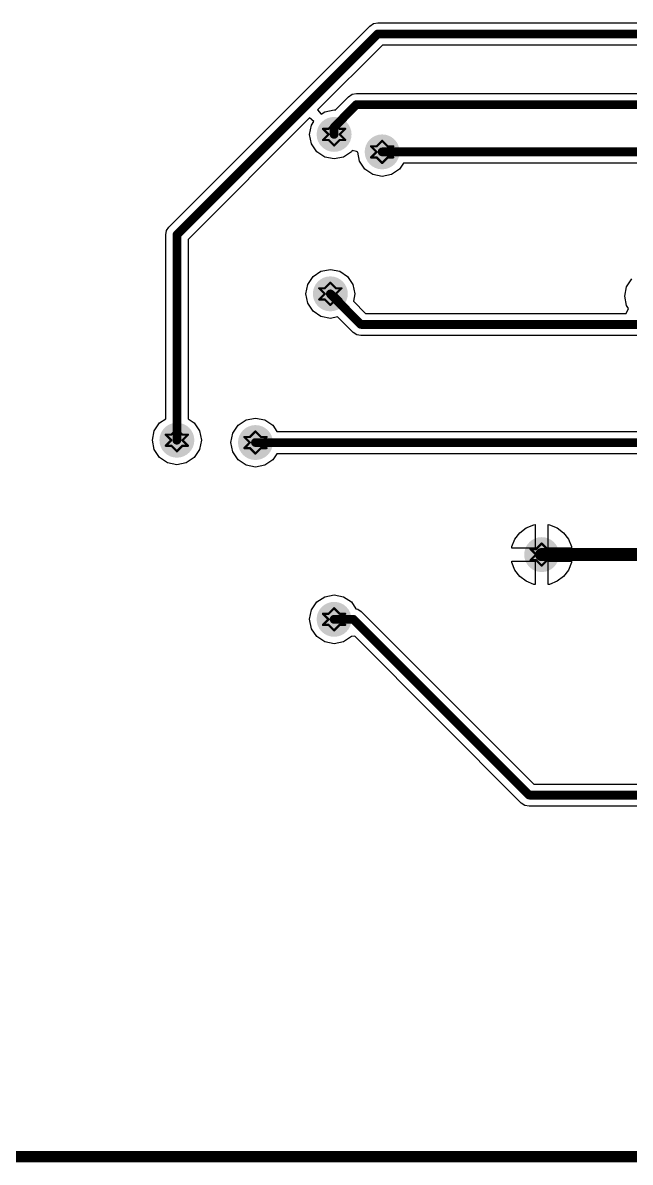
# Paper-space layout 'Лист1' of a CAD drawing. Header units: millimetres. Extents: x 0 to 594, y 0 to 420.
# Drawn here: x 365.4 to 393.2, y 225.2 to 277.3 of the extents above; entities that cross this region are included whole.
import ezdxf

# ---------------------------------------------------------------- set-up
doc = ezdxf.new("R2010")
doc.units = ezdxf.units.MM
for name, color, linetype in [('BottomLayer', 5, 'Continuous'), ('DrillDrawing', 1, 'Continuous'), ('Mechanical1', 6, 'Continuous')]:
    doc.layers.add(name, color=color, linetype=linetype)

psp = doc.layouts.new('Лист1')

# ---------------------------------------------------------------- hatches: boundary and pattern name
at = {"layer": 'BottomLayer'}
h = psp.add_hatch(color=5, dxfattribs=at)
edge = h.paths.add_edge_path()
edge.add_arc((379.676, 272.18), 0.799, 0, 360, ccw=False)
h = psp.add_hatch(color=5, dxfattribs=at)
edge = h.paths.add_edge_path()
edge.add_arc((381.874, 271.381), 0.799, 0, 360, ccw=False)
h = psp.add_hatch(color=5, dxfattribs=at)
edge = h.paths.add_edge_path()
edge.add_arc((379.504, 264.888), 0.799, 0, 360, ccw=False)
h = psp.add_hatch(color=5, dxfattribs=at)
edge = h.paths.add_edge_path()
edge.add_arc((372.484, 258.195), 0.799, 0, 360, ccw=False)
h = psp.add_hatch(color=5, dxfattribs=at)
edge = h.paths.add_edge_path()
edge.add_arc((376.078, 258.088), 0.799, 0, 360, ccw=False)
h = psp.add_hatch(color=5, dxfattribs=at)
edge = h.paths.add_edge_path()
edge.add_arc((389.171, 252.963), 0.799, 0, 360, ccw=False)
h = psp.add_hatch(color=5, dxfattribs=at)
edge = h.paths.add_edge_path()
edge.add_arc((379.676, 250.003), 0.799, 0, 360, ccw=False)

# ---------------------------------------------------------------- linework, layer by layer
for p, q in [((381.314, 277.135), (381.479, 277.246)), ((381.479, 277.246), (381.674, 277.284)), ((381.674, 277.284), (479.257, 277.284)), ((372.123, 267.945), (381.314, 277.135)), ((381.885, 276.266), (378.921, 273.303)), ((479.046, 276.266), (381.885, 276.266)), ((379.735, 273.3), (380.337, 273.902)), ((380.337, 273.902), (380.502, 274.013)), ((380.502, 274.013), (380.697, 274.051)), ((380.697, 274.051), (409.756, 274.051)), ((378.921, 273.303), (379.083, 273.105)), ((379.083, 273.105), (379.247, 273.215)), ((379.247, 273.215), (379.676, 273.3)), ((379.676, 273.3), (379.728, 273.29)), ((379.728, 273.29), (379.735, 273.3)), ((378.553, 272.934), (372.993, 267.374)), ((378.75, 272.773), (378.553, 272.934)), ((378.556, 272.18), (378.641, 272.609)), ((378.641, 272.609), (378.75, 272.773)), ((378.641, 271.751), (378.556, 272.18)), ((378.884, 271.388), (378.641, 271.751)), ((379.247, 271.145), (378.884, 271.388)), ((379.676, 271.06), (379.247, 271.145)), ((380.105, 271.145), (379.676, 271.06)), ((380.468, 271.388), (380.105, 271.145)), ((380.508, 271.447), (380.468, 271.388)), ((380.701, 271.395), (380.508, 271.447)), ((380.757, 271.363), (380.701, 271.395)), ((380.839, 270.952), (380.757, 271.363)), ((381.081, 270.589), (380.839, 270.952)), ((381.445, 270.346), (381.081, 270.589)), ((382.666, 270.589), (382.302, 270.346)), ((382.855, 270.872), (382.666, 270.589)), ((400.825, 270.872), (382.855, 270.872)), ((381.874, 270.26), (381.445, 270.346)), ((382.302, 270.346), (381.874, 270.26)), ((372.013, 267.78), (372.123, 267.945)), ((371.974, 267.585), (372.013, 267.78)), ((371.974, 259.176), (371.974, 267.585)), ((372.993, 267.374), (372.993, 259.176)), ((378.711, 265.68), (379.075, 265.923)), ((379.075, 265.923), (379.504, 266.008)), ((379.504, 266.008), (379.932, 265.923)), ((379.932, 265.923), (380.296, 265.68)), ((378.383, 264.888), (378.468, 265.317)), ((378.468, 265.317), (378.711, 265.68)), ((380.296, 265.68), (380.539, 265.317)), ((380.539, 265.317), (380.624, 264.888)), ((393.058, 265.215), (393.301, 265.579)), ((378.468, 264.459), (378.383, 264.888)), ((380.624, 264.888), (380.557, 264.554)), ((392.973, 264.787), (393.058, 265.215)), ((393.058, 264.358), (392.973, 264.787)), ((378.711, 264.096), (378.468, 264.459)), ((380.557, 264.554), (381.115, 263.997)), ((393.03, 263.997), (393.149, 264.221)), ((393.149, 264.221), (393.058, 264.358)), ((379.075, 263.853), (378.711, 264.096)), ((379.504, 263.768), (379.075, 263.853)), ((379.837, 263.834), (379.504, 263.768)), ((380.544, 263.128), (379.837, 263.834)), ((381.115, 263.997), (393.03, 263.997)), ((380.709, 263.017), (380.544, 263.128)), ((380.904, 262.979), (380.709, 263.017)), ((400.272, 262.979), (380.904, 262.979)), ((371.448, 258.623), (371.691, 258.987)), ((371.691, 258.987), (371.974, 259.176)), ((372.993, 259.176), (373.276, 258.987)), ((373.276, 258.987), (373.519, 258.623)), ((375.286, 258.88), (375.649, 259.123)), ((375.649, 259.123), (376.078, 259.208)), ((376.078, 259.208), (376.507, 259.123)), ((376.507, 259.123), (376.87, 258.88)), ((371.363, 258.195), (371.448, 258.623)), ((373.519, 258.623), (373.604, 258.195)), ((374.958, 258.088), (375.043, 258.517)), ((375.043, 258.517), (375.286, 258.88)), ((376.87, 258.88), (377.059, 258.597)), ((377.059, 258.597), (400.335, 258.597)), ((371.448, 257.766), (371.363, 258.195)), ((373.604, 258.195), (373.519, 257.766)), ((375.043, 257.659), (374.958, 258.088)), ((371.691, 257.403), (371.448, 257.766)), ((373.519, 257.766), (373.276, 257.403)), ((375.286, 257.296), (375.043, 257.659)), ((377.059, 257.579), (376.87, 257.296)), ((400.124, 257.579), (377.059, 257.579)), ((372.055, 257.16), (371.691, 257.403)), ((372.484, 257.074), (372.055, 257.16)), ((372.912, 257.16), (372.484, 257.074)), ((373.276, 257.403), (372.912, 257.16)), ((375.649, 257.053), (375.286, 257.296)), ((376.078, 256.968), (375.649, 257.053)), ((376.507, 257.053), (376.078, 256.968)), ((376.87, 257.296), (376.507, 257.053)), ((388.465, 254.184), (388.806, 254.325)), ((388.806, 254.325), (388.871, 254.334)), ((388.871, 254.334), (388.871, 253.262)), ((389.47, 253.262), (389.47, 254.334)), ((389.47, 254.334), (389.536, 254.325)), ((389.536, 254.325), (389.876, 254.184)), ((387.949, 253.668), (388.173, 253.96)), ((388.173, 253.96), (388.465, 254.184)), ((389.876, 254.184), (390.168, 253.96)), ((390.168, 253.96), (390.392, 253.668)), ((387.8, 253.262), (387.808, 253.328)), ((388.871, 253.262), (387.8, 253.262)), ((387.808, 253.328), (387.949, 253.668)), ((390.542, 253.262), (389.47, 253.262)), ((390.392, 253.668), (390.533, 253.328)), ((390.533, 253.328), (390.542, 253.262)), ((387.808, 252.598), (387.8, 252.663)), ((387.8, 252.663), (388.871, 252.663)), ((387.949, 252.257), (387.808, 252.598)), ((388.173, 251.965), (387.949, 252.257)), ((388.871, 252.663), (388.871, 251.592)), ((389.47, 251.592), (389.47, 252.663)), ((389.47, 252.663), (390.542, 252.663)), ((390.392, 252.257), (390.168, 251.965)), ((390.533, 252.598), (390.392, 252.257)), ((390.542, 252.663), (390.533, 252.598)), ((388.465, 251.741), (388.173, 251.965)), ((388.806, 251.6), (388.465, 251.741)), ((389.876, 251.741), (389.536, 251.6)), ((390.168, 251.965), (389.876, 251.741)), ((388.871, 251.592), (388.806, 251.6)), ((389.536, 251.6), (389.47, 251.592)), ((378.641, 250.432), (378.884, 250.796)), ((378.884, 250.796), (379.247, 251.039)), ((379.247, 251.039), (379.676, 251.124)), ((379.676, 251.124), (380.105, 251.039)), ((380.105, 251.039), (380.468, 250.796)), ((380.468, 250.796), (380.672, 250.49)), ((378.556, 250.003), (378.641, 250.432)), ((380.672, 250.49), (380.755, 250.474)), ((380.755, 250.474), (380.92, 250.364)), ((380.92, 250.364), (388.812, 242.472)), ((378.641, 249.575), (378.556, 250.003)), ((378.884, 249.211), (378.641, 249.575)), ((379.247, 248.968), (378.884, 249.211)), ((380.468, 249.211), (380.105, 248.968)), ((380.617, 249.226), (380.468, 249.211)), ((388.24, 241.603), (380.617, 249.226)), ((379.676, 248.883), (379.247, 248.968)), ((380.105, 248.968), (379.676, 248.883)), ((388.812, 242.472), (414.899, 242.472)), ((388.406, 241.492), (388.24, 241.603)), ((388.601, 241.453), (388.406, 241.492)), ((399.359, 241.453), (388.601, 241.453)), ((352.105, 225.429), (521.925, 225.429))]:
    psp.add_line(p, q, dxfattribs=at)
for points, const_width in [([(381.674, 276.775), (372.484, 267.585)], 0.4), ([(479.257, 276.775), (381.674, 276.775)], 0.4), ([(380.697, 273.542), (380.095, 272.94)], 0.4), ([(409.756, 273.542), (380.697, 273.542)], 0.4), ([(380.095, 272.923), (379.676, 272.504)], 0.4), ([(380.095, 272.923), (380.095, 272.94)], 0.4), ([(379.676, 272.18), (379.676, 272.504)], 0.4), ([(400.825, 271.381), (381.874, 271.381)], 0.4), ([(372.484, 258.195), (372.484, 267.585)], 0.4), ([(380.904, 263.488), (379.504, 264.888)], 0.4), ([(400.272, 263.488), (380.904, 263.488)], 0.4), ([(400.335, 258.088), (376.078, 258.088)], 0.4), ([(403.227, 252.963), (389.171, 252.963)], 0.599), ([(380.56, 250.003), (379.676, 250.003)], 0.4), ([(388.601, 241.963), (380.56, 250.003)], 0.4), ([(415.344, 241.963), (388.601, 241.963)], 0.4)]:
    psp.add_lwpolyline(points, dxfattribs=dict(at, const_width=const_width))
for points, const_width in [([(381.774, 276.775, -1), (381.574, 276.775, -1)], 0.2), ([(381.774, 276.775, -1), (381.574, 276.775, -1)], 0.2), ([(380.797, 273.542, -1), (380.597, 273.542, -1)], 0.2), ([(380.797, 273.542, -1), (380.597, 273.542, -1)], 0.2), ([(380.195, 272.94, -1), (379.995, 272.94, -1)], 0.2), ([(380.195, 272.94, -1), (379.995, 272.94, -1)], 0.2), ([(380.195, 272.923, -1), (379.995, 272.923, -1)], 0.2), ([(380.195, 272.923, -1), (379.995, 272.923, -1)], 0.2), ([(379.776, 272.504, -1), (379.576, 272.504, -1)], 0.2), ([(379.776, 272.504, -1), (379.576, 272.504, -1)], 0.2), ([(379.776, 272.18, -1), (379.576, 272.18, -1)], 0.2), ([(381.973, 271.381, -1), (381.774, 271.381, -1)], 0.2), ([(372.583, 267.585, -1), (372.384, 267.585, -1)], 0.2), ([(372.583, 267.585, -1), (372.384, 267.585, -1)], 0.2), ([(379.603, 264.888, -1), (379.404, 264.888, -1)], 0.2), ([(381.004, 263.488, -1), (380.804, 263.488, -1)], 0.2), ([(381.004, 263.488, -1), (380.804, 263.488, -1)], 0.2), ([(372.583, 258.195, -1), (372.384, 258.195, -1)], 0.2), ([(376.178, 258.088, -1), (375.978, 258.088, -1)], 0.2), ([(389.321, 252.963, -1), (389.021, 252.963, -1)], 0.3), ([(379.776, 250.003, -1), (379.576, 250.003, -1)], 0.2), ([(380.66, 250.003, -1), (380.46, 250.003, -1)], 0.2), ([(380.66, 250.003, -1), (380.46, 250.003, -1)], 0.2), ([(388.7, 241.963, -1), (388.501, 241.963, -1)], 0.2), ([(388.7, 241.963, -1), (388.501, 241.963, -1)], 0.2)]:
    psp.add_lwpolyline(points, format="xyb", close=True, dxfattribs=dict(at, const_width=const_width))
at = {"layer": 'DrillDrawing', "const_width": 0.101}
for points in [[(379.676, 272.687), (379.422, 272.434)], [(379.93, 272.434), (379.676, 272.687)], [(379.422, 272.434), (379.168, 272.434)], [(379.422, 272.18), (379.168, 272.434)], [(379.422, 272.18), (379.168, 271.926)], [(380.183, 272.434), (379.93, 272.18)], [(380.183, 272.434), (379.93, 272.434)], [(380.183, 271.926), (379.93, 272.18)], [(379.422, 271.926), (379.168, 271.926)], [(379.676, 271.672), (379.422, 271.926)], [(379.93, 271.926), (379.676, 271.672)], [(380.183, 271.926), (379.93, 271.926)], [(381.62, 271.635), (381.366, 271.635)], [(381.62, 271.381), (381.366, 271.635)], [(381.874, 271.888), (381.62, 271.635)], [(382.127, 271.635), (381.874, 271.888)], [(382.381, 271.635), (382.127, 271.381)], [(382.381, 271.635), (382.127, 271.635)], [(381.62, 271.381), (381.366, 271.127)], [(381.62, 271.127), (381.366, 271.127)], [(381.874, 270.873), (381.62, 271.127)], [(382.127, 271.127), (381.874, 270.873)], [(382.381, 271.127), (382.127, 271.381)], [(382.381, 271.127), (382.127, 271.127)], [(379.504, 265.396), (379.25, 265.142)], [(379.757, 265.142), (379.504, 265.396)], [(379.25, 265.142), (378.996, 265.142)], [(379.25, 264.888), (378.996, 265.142)], [(379.25, 264.888), (378.996, 264.634)], [(380.011, 265.142), (379.757, 264.888)], [(380.011, 265.142), (379.757, 265.142)], [(380.011, 264.634), (379.757, 264.888)], [(379.25, 264.634), (378.996, 264.634)], [(379.504, 264.381), (379.25, 264.634)], [(379.757, 264.634), (379.504, 264.381)], [(380.011, 264.634), (379.757, 264.634)], [(372.23, 258.448), (371.976, 258.448)], [(372.23, 258.195), (371.976, 258.448)], [(372.484, 258.702), (372.23, 258.448)], [(372.737, 258.448), (372.484, 258.702)], [(372.991, 258.448), (372.737, 258.195)], [(372.991, 258.448), (372.737, 258.448)], [(376.078, 258.596), (375.824, 258.342)], [(376.332, 258.342), (376.078, 258.596)], [(372.23, 258.195), (371.976, 257.941)], [(372.23, 257.941), (371.976, 257.941)], [(372.484, 257.687), (372.23, 257.941)], [(372.737, 257.941), (372.484, 257.687)], [(372.991, 257.941), (372.737, 258.195)], [(372.991, 257.941), (372.737, 257.941)], [(375.824, 258.342), (375.571, 258.342)], [(375.824, 258.088), (375.571, 258.342)], [(375.824, 258.088), (375.571, 257.834)], [(376.586, 258.342), (376.332, 258.088)], [(376.586, 258.342), (376.332, 258.342)], [(376.586, 257.834), (376.332, 258.088)], [(375.824, 257.834), (375.571, 257.834)], [(376.078, 257.581), (375.824, 257.834)], [(376.332, 257.834), (376.078, 257.581)], [(376.586, 257.834), (376.332, 257.834)], [(388.917, 253.216), (388.663, 253.216)], [(388.917, 252.963), (388.663, 253.216)], [(389.171, 253.47), (388.917, 253.216)], [(389.424, 253.216), (389.171, 253.47)], [(389.678, 253.216), (389.424, 252.963)], [(389.678, 253.216), (389.424, 253.216)], [(388.917, 252.963), (388.663, 252.709)], [(388.917, 252.709), (388.663, 252.709)], [(389.171, 252.455), (388.917, 252.709)], [(389.424, 252.709), (389.171, 252.455)], [(389.678, 252.709), (389.424, 252.963)], [(389.678, 252.709), (389.424, 252.709)], [(379.422, 250.257), (379.168, 250.257)], [(379.422, 250.003), (379.168, 250.257)], [(379.676, 250.511), (379.422, 250.257)], [(379.93, 250.257), (379.676, 250.511)], [(380.183, 250.257), (379.93, 250.003)], [(380.183, 250.257), (379.93, 250.257)], [(379.422, 250.003), (379.168, 249.75)], [(379.422, 249.75), (379.168, 249.75)], [(379.676, 249.496), (379.422, 249.75)], [(379.93, 249.75), (379.676, 249.496)], [(380.183, 249.75), (379.93, 250.003)], [(380.183, 249.75), (379.93, 249.75)]]:
    psp.add_lwpolyline(points, dxfattribs=at)
at = {"layer": 'DrillDrawing', "const_width": 0.0507}
for points in [[(379.701, 272.687, -1), (379.651, 272.687, -1)], [(379.701, 272.687, -1), (379.651, 272.687, -1)], [(379.194, 272.434, -1), (379.143, 272.434, -1)], [(379.194, 272.434, -1), (379.143, 272.434, -1)], [(379.448, 272.434, -1), (379.397, 272.434, -1)], [(379.448, 272.434, -1), (379.397, 272.434, -1)], [(379.448, 272.18, -1), (379.397, 272.18, -1)], [(379.448, 272.18, -1), (379.397, 272.18, -1)], [(379.955, 272.434, -1), (379.904, 272.434, -1)], [(379.955, 272.434, -1), (379.904, 272.434, -1)], [(379.955, 272.18, -1), (379.904, 272.18, -1)], [(379.955, 272.18, -1), (379.904, 272.18, -1)], [(380.209, 272.434, -1), (380.158, 272.434, -1)], [(380.209, 272.434, -1), (380.158, 272.434, -1)], [(379.194, 271.926, -1), (379.143, 271.926, -1)], [(379.194, 271.926, -1), (379.143, 271.926, -1)], [(379.448, 271.926, -1), (379.397, 271.926, -1)], [(379.448, 271.926, -1), (379.397, 271.926, -1)], [(379.701, 271.672, -1), (379.651, 271.672, -1)], [(379.701, 271.672, -1), (379.651, 271.672, -1)], [(379.955, 271.926, -1), (379.904, 271.926, -1)], [(379.955, 271.926, -1), (379.904, 271.926, -1)], [(380.209, 271.926, -1), (380.158, 271.926, -1)], [(380.209, 271.926, -1), (380.158, 271.926, -1)], [(381.392, 271.635, -1), (381.341, 271.635, -1)], [(381.392, 271.635, -1), (381.341, 271.635, -1)], [(381.645, 271.635, -1), (381.594, 271.635, -1)], [(381.645, 271.635, -1), (381.594, 271.635, -1)], [(381.899, 271.888, -1), (381.848, 271.888, -1)], [(381.899, 271.888, -1), (381.848, 271.888, -1)], [(382.153, 271.635, -1), (382.102, 271.635, -1)], [(382.153, 271.635, -1), (382.102, 271.635, -1)], [(382.406, 271.635, -1), (382.356, 271.635, -1)], [(382.406, 271.635, -1), (382.356, 271.635, -1)], [(381.392, 271.127, -1), (381.341, 271.127, -1)], [(381.392, 271.127, -1), (381.341, 271.127, -1)], [(381.645, 271.381, -1), (381.594, 271.381, -1)], [(381.645, 271.381, -1), (381.594, 271.381, -1)], [(381.645, 271.127, -1), (381.594, 271.127, -1)], [(381.645, 271.127, -1), (381.594, 271.127, -1)], [(382.153, 271.381, -1), (382.102, 271.381, -1)], [(382.153, 271.381, -1), (382.102, 271.381, -1)], [(382.153, 271.127, -1), (382.102, 271.127, -1)], [(382.153, 271.127, -1), (382.102, 271.127, -1)], [(382.406, 271.127, -1), (382.356, 271.127, -1)], [(382.406, 271.127, -1), (382.356, 271.127, -1)], [(381.899, 270.873, -1), (381.848, 270.873, -1)], [(381.899, 270.873, -1), (381.848, 270.873, -1)], [(379.529, 265.396, -1), (379.478, 265.396, -1)], [(379.529, 265.396, -1), (379.478, 265.396, -1)], [(379.021, 265.142, -1), (378.971, 265.142, -1)], [(379.021, 265.142, -1), (378.971, 265.142, -1)], [(379.275, 265.142, -1), (379.224, 265.142, -1)], [(379.275, 265.142, -1), (379.224, 265.142, -1)], [(379.275, 264.888, -1), (379.224, 264.888, -1)], [(379.275, 264.888, -1), (379.224, 264.888, -1)], [(379.783, 265.142, -1), (379.732, 265.142, -1)], [(379.783, 265.142, -1), (379.732, 265.142, -1)], [(379.783, 264.888, -1), (379.732, 264.888, -1)], [(379.783, 264.888, -1), (379.732, 264.888, -1)], [(380.036, 265.142, -1), (379.986, 265.142, -1)], [(380.036, 265.142, -1), (379.986, 265.142, -1)], [(379.021, 264.634, -1), (378.971, 264.634, -1)], [(379.021, 264.634, -1), (378.971, 264.634, -1)], [(379.275, 264.634, -1), (379.224, 264.634, -1)], [(379.275, 264.634, -1), (379.224, 264.634, -1)], [(379.529, 264.381, -1), (379.478, 264.381, -1)], [(379.529, 264.381, -1), (379.478, 264.381, -1)], [(379.783, 264.634, -1), (379.732, 264.634, -1)], [(379.783, 264.634, -1), (379.732, 264.634, -1)], [(380.036, 264.634, -1), (379.986, 264.634, -1)], [(380.036, 264.634, -1), (379.986, 264.634, -1)], [(372.001, 258.448, -1), (371.951, 258.448, -1)], [(372.001, 258.448, -1), (371.951, 258.448, -1)], [(372.255, 258.448, -1), (372.204, 258.448, -1)], [(372.255, 258.448, -1), (372.204, 258.448, -1)], [(372.509, 258.702, -1), (372.458, 258.702, -1)], [(372.509, 258.702, -1), (372.458, 258.702, -1)], [(372.763, 258.448, -1), (372.712, 258.448, -1)], [(372.763, 258.448, -1), (372.712, 258.448, -1)], [(373.016, 258.448, -1), (372.966, 258.448, -1)], [(373.016, 258.448, -1), (372.966, 258.448, -1)], [(376.104, 258.596, -1), (376.053, 258.596, -1)], [(376.104, 258.596, -1), (376.053, 258.596, -1)], [(372.001, 257.941, -1), (371.951, 257.941, -1)], [(372.001, 257.941, -1), (371.951, 257.941, -1)], [(372.255, 258.195, -1), (372.204, 258.195, -1)], [(372.255, 258.195, -1), (372.204, 258.195, -1)], [(372.255, 257.941, -1), (372.204, 257.941, -1)], [(372.255, 257.941, -1), (372.204, 257.941, -1)], [(372.763, 258.195, -1), (372.712, 258.195, -1)], [(372.763, 258.195, -1), (372.712, 258.195, -1)], [(372.763, 257.941, -1), (372.712, 257.941, -1)], [(372.763, 257.941, -1), (372.712, 257.941, -1)], [(373.016, 257.941, -1), (372.966, 257.941, -1)], [(373.016, 257.941, -1), (372.966, 257.941, -1)], [(375.596, 258.342, -1), (375.545, 258.342, -1)], [(375.596, 258.342, -1), (375.545, 258.342, -1)], [(375.85, 258.342, -1), (375.799, 258.342, -1)], [(375.85, 258.342, -1), (375.799, 258.342, -1)], [(375.85, 258.088, -1), (375.799, 258.088, -1)], [(375.85, 258.088, -1), (375.799, 258.088, -1)], [(376.357, 258.342, -1), (376.306, 258.342, -1)], [(376.357, 258.342, -1), (376.306, 258.342, -1)], [(376.357, 258.088, -1), (376.306, 258.088, -1)], [(376.357, 258.088, -1), (376.306, 258.088, -1)], [(376.611, 258.342, -1), (376.56, 258.342, -1)], [(376.611, 258.342, -1), (376.56, 258.342, -1)], [(372.509, 257.687, -1), (372.458, 257.687, -1)], [(372.509, 257.687, -1), (372.458, 257.687, -1)], [(375.596, 257.834, -1), (375.545, 257.834, -1)], [(375.596, 257.834, -1), (375.545, 257.834, -1)], [(375.85, 257.834, -1), (375.799, 257.834, -1)], [(375.85, 257.834, -1), (375.799, 257.834, -1)], [(376.104, 257.581, -1), (376.053, 257.581, -1)], [(376.104, 257.581, -1), (376.053, 257.581, -1)], [(376.357, 257.834, -1), (376.306, 257.834, -1)], [(376.357, 257.834, -1), (376.306, 257.834, -1)], [(376.611, 257.834, -1), (376.56, 257.834, -1)], [(376.611, 257.834, -1), (376.56, 257.834, -1)], [(388.689, 253.216, -1), (388.638, 253.216, -1)], [(388.689, 253.216, -1), (388.638, 253.216, -1)], [(388.942, 253.216, -1), (388.892, 253.216, -1)], [(388.942, 253.216, -1), (388.892, 253.216, -1)], [(389.196, 253.47, -1), (389.145, 253.47, -1)], [(389.196, 253.47, -1), (389.145, 253.47, -1)], [(389.45, 253.216, -1), (389.399, 253.216, -1)], [(389.45, 253.216, -1), (389.399, 253.216, -1)], [(389.704, 253.216, -1), (389.653, 253.216, -1)], [(389.704, 253.216, -1), (389.653, 253.216, -1)], [(388.689, 252.709, -1), (388.638, 252.709, -1)], [(388.689, 252.709, -1), (388.638, 252.709, -1)], [(388.942, 252.963, -1), (388.892, 252.963, -1)], [(388.942, 252.963, -1), (388.892, 252.963, -1)], [(388.942, 252.709, -1), (388.892, 252.709, -1)], [(388.942, 252.709, -1), (388.892, 252.709, -1)], [(389.45, 252.963, -1), (389.399, 252.963, -1)], [(389.45, 252.963, -1), (389.399, 252.963, -1)], [(389.45, 252.709, -1), (389.399, 252.709, -1)], [(389.45, 252.709, -1), (389.399, 252.709, -1)], [(389.704, 252.709, -1), (389.653, 252.709, -1)], [(389.704, 252.709, -1), (389.653, 252.709, -1)], [(389.196, 252.455, -1), (389.145, 252.455, -1)], [(389.196, 252.455, -1), (389.145, 252.455, -1)], [(379.194, 250.257, -1), (379.143, 250.257, -1)], [(379.194, 250.257, -1), (379.143, 250.257, -1)], [(379.448, 250.257, -1), (379.397, 250.257, -1)], [(379.448, 250.257, -1), (379.397, 250.257, -1)], [(379.701, 250.511, -1), (379.651, 250.511, -1)], [(379.701, 250.511, -1), (379.651, 250.511, -1)], [(379.955, 250.257, -1), (379.904, 250.257, -1)], [(379.955, 250.257, -1), (379.904, 250.257, -1)], [(380.209, 250.257, -1), (380.158, 250.257, -1)], [(380.209, 250.257, -1), (380.158, 250.257, -1)], [(379.194, 249.75, -1), (379.143, 249.75, -1)], [(379.194, 249.75, -1), (379.143, 249.75, -1)], [(379.448, 250.003, -1), (379.397, 250.003, -1)], [(379.448, 250.003, -1), (379.397, 250.003, -1)], [(379.448, 249.75, -1), (379.397, 249.75, -1)], [(379.448, 249.75, -1), (379.397, 249.75, -1)], [(379.955, 250.003, -1), (379.904, 250.003, -1)], [(379.955, 250.003, -1), (379.904, 250.003, -1)], [(379.955, 249.75, -1), (379.904, 249.75, -1)], [(379.955, 249.75, -1), (379.904, 249.75, -1)], [(380.209, 249.75, -1), (380.158, 249.75, -1)], [(380.209, 249.75, -1), (380.158, 249.75, -1)], [(379.701, 249.496, -1), (379.651, 249.496, -1)], [(379.701, 249.496, -1), (379.651, 249.496, -1)]]:
    psp.add_lwpolyline(points, format="xyb", close=True, dxfattribs=at)
at = {"layer": 'Mechanical1', "const_width": 0.507}
psp.add_lwpolyline([(521.925, 225.429), (352.105, 225.429)], dxfattribs=at)

doc.saveas('drawing.dxf')
